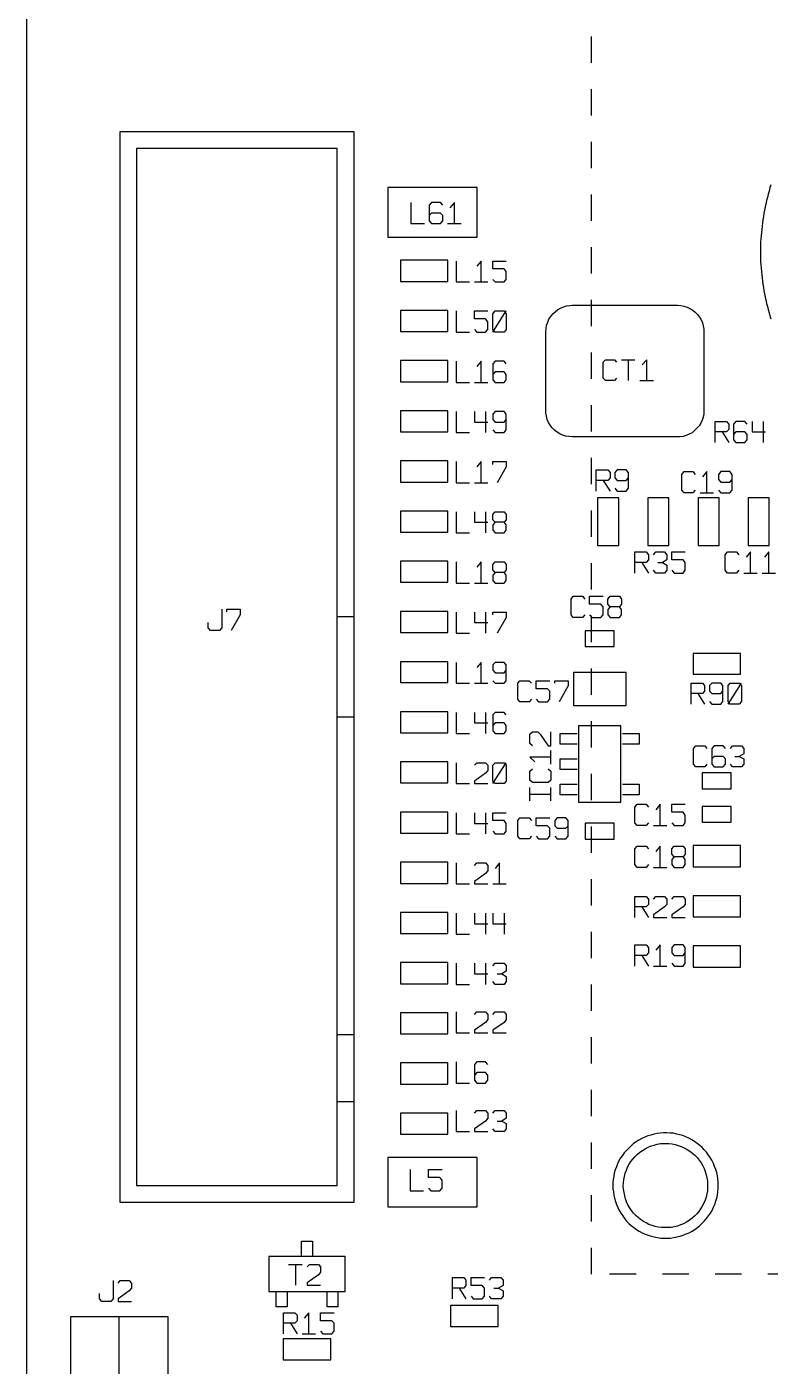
# Model space of a CAD drawing. Extents: x -228 to 961, y -124 to 716.
# Drawn here: x -5 to 74.9, y 225.5 to 369.4 of the extents above; entities that cross this region are included whole.
import ezdxf

# ---------------------------------------------------------------- set-up
doc = ezdxf.new("R2010")
doc.units = 0
doc.layers.add('1', color=1, linetype='CONTINUOUS')

msp = doc.modelspace()

# ---------------------------------------------------------------- linework, layer by layer
at = {"layer": '1'}
for p, q in [((-4.95, 124.47), (-4.95, 597.82)), ((55.7, 365.5), (55.7, 368.32)), ((55.7, 359.82), (55.7, 362.67)), ((5.05, 358.08), (5.05, 243.1)), ((30.2, 358.08), (5.05, 358.08)), ((30.2, 243.1), (30.2, 358.08)), ((55.7, 354.17), (55.7, 357)), ((28.4, 356.28), (6.85, 356.28)), ((6.85, 356.28), (6.85, 244.88)), ((28.4, 244.88), (28.4, 356.28)), ((43.42, 352.1), (33.82, 352.1)), ((33.82, 352.1), (33.82, 346.78)), ((43.42, 346.78), (43.42, 352.1)), ((55.7, 348.52), (55.7, 351.35)), ((74.67, 351.38), (74.6, 351.03)), ((74.77, 351.7), (74.67, 351.38)), ((74.87, 352.05), (74.77, 351.7)), ((74.97, 352.38), (74.87, 352.05)), ((36.3, 350.5), (36.3, 348.23)), ((38.52, 350.5), (38.27, 350.2)), ((38.27, 350.2), (38.27, 348.5)), ((39.47, 350.5), (38.52, 350.5)), ((39.72, 350.2), (39.47, 350.5)), ((40.97, 350.5), (40.5, 349.93)), ((40.97, 348.23), (40.97, 350.5)), ((74.35, 350.03), (74.3, 349.68)), ((74.42, 350.35), (74.35, 350.03)), ((74.5, 350.7), (74.42, 350.35)), ((74.6, 351.03), (74.5, 350.7)), ((38.52, 349.35), (38.27, 349.08)), ((38.27, 348.5), (38.52, 348.23)), ((39.47, 349.35), (38.52, 349.35)), ((39.72, 349.08), (39.47, 349.35)), ((39.47, 348.23), (39.72, 348.5)), ((39.72, 348.5), (39.72, 349.08)), ((74.07, 348.3), (74.02, 347.95)), ((74.12, 348.65), (74.07, 348.3)), ((74.17, 348.98), (74.12, 348.65)), ((74.22, 349.33), (74.17, 348.98)), ((74.3, 349.68), (74.22, 349.33)), ((36.3, 348.23), (37.75, 348.23)), ((38.52, 348.23), (39.47, 348.23)), ((40.25, 348.23), (41.7, 348.23)), ((73.92, 346.93), (73.9, 346.58)), ((73.95, 347.25), (73.92, 346.93)), ((74, 347.6), (73.95, 347.25)), ((74.02, 347.95), (74, 347.6)), ((33.82, 346.78), (43.42, 346.78)), ((55.7, 342.85), (55.7, 345.7)), ((73.9, 346.58), (73.87, 346.23)), ((73.87, 346.23), (73.87, 345.88)), ((73.87, 345.88), (73.87, 345.53)), ((73.87, 345.53), (73.87, 345.18)), ((40.27, 344.28), (35.17, 344.28)), ((35.17, 344.28), (35.17, 342)), ((40.27, 342), (40.27, 344.28)), ((41.15, 344.2), (41.15, 341.95)), ((43.85, 344.2), (43.37, 343.65)), ((43.85, 341.95), (43.85, 344.2)), ((45.1, 343.35), (45.1, 344.2)), ((45.1, 344.2), (46.55, 344.2)), ((73.87, 345.18), (73.87, 344.83)), ((73.87, 344.83), (73.87, 344.48)), ((73.87, 344.48), (73.87, 344.13)), ((73.87, 344.13), (73.9, 343.78)), ((46.32, 343.35), (45.1, 343.35)), ((46.55, 343.08), (46.32, 343.35)), ((46.55, 342.23), (46.55, 343.08)), ((73.9, 343.78), (73.92, 343.43)), ((73.92, 343.43), (73.95, 343.08)), ((73.95, 343.08), (74, 342.73)), ((74, 342.73), (74.02, 342.4)), ((35.17, 342), (40.27, 342)), ((41.15, 341.95), (42.6, 341.95)), ((43.12, 341.95), (44.57, 341.95)), ((45.1, 342.23), (45.35, 341.95)), ((45.35, 341.95), (46.32, 341.95)), ((46.32, 341.95), (46.55, 342.23)), ((74.02, 342.4), (74.07, 342.05)), ((74.07, 342.05), (74.12, 341.7)), ((74.12, 341.7), (74.17, 341.35)), ((74.17, 341.35), (74.22, 341)), ((55.7, 337.2), (55.7, 340.02)), ((74.22, 341), (74.3, 340.68)), ((74.3, 340.68), (74.35, 340.33)), ((74.35, 340.33), (74.42, 339.98)), ((74.42, 339.98), (74.5, 339.65)), ((74.5, 339.65), (74.6, 339.3)), ((40.27, 338.88), (35.17, 338.88)), ((35.17, 338.88), (35.17, 336.63)), ((40.27, 336.63), (40.27, 338.88)), ((41.15, 338.83), (41.15, 336.55)), ((43.12, 337.98), (43.12, 338.83)), ((43.12, 338.83), (44.57, 338.83)), ((45.1, 338.53), (45.35, 338.83)), ((45.1, 336.55), (46.55, 338.83)), ((45.1, 336.83), (45.1, 338.53)), ((45.35, 338.83), (46.32, 338.83)), ((46.32, 338.83), (46.55, 338.53)), ((46.55, 338.53), (46.55, 336.83)), ((51.12, 337.95), (51.32, 338.25)), ((51.32, 338.25), (51.55, 338.53)), ((51.55, 338.53), (51.8, 338.75)), ((51.8, 338.75), (52.07, 338.98)), ((52.07, 338.98), (52.37, 339.15)), ((52.37, 339.15), (52.7, 339.28)), ((52.7, 339.28), (53.02, 339.38)), ((53.02, 339.38), (53.37, 339.43)), ((53.37, 339.43), (53.62, 339.45)), ((53.62, 339.45), (64.95, 339.45)), ((64.95, 339.45), (65.3, 339.43)), ((65.3, 339.43), (65.62, 339.35)), ((65.62, 339.35), (65.97, 339.25)), ((65.97, 339.25), (66.27, 339.1)), ((66.27, 339.1), (66.57, 338.93)), ((66.57, 338.93), (66.85, 338.7)), ((66.85, 338.7), (67.1, 338.45)), ((67.1, 338.45), (67.3, 338.18)), ((67.3, 338.18), (67.47, 337.88)), ((74.6, 339.3), (74.67, 338.98)), ((74.67, 338.98), (74.77, 338.63)), ((74.77, 338.63), (74.87, 338.3)), ((74.87, 338.3), (74.97, 337.98)), ((44.32, 337.98), (43.12, 337.98)), ((43.12, 336.83), (43.37, 336.55)), ((44.57, 337.68), (44.32, 337.98)), ((44.32, 336.55), (44.57, 336.83)), ((44.57, 336.83), (44.57, 337.68)), ((45.35, 336.55), (45.1, 336.83)), ((46.55, 336.83), (46.32, 336.55)), ((50.8, 336.6), (50.82, 336.95)), ((50.82, 336.95), (50.87, 337.3)), ((50.87, 337.3), (51, 337.63)), ((51, 337.63), (51.12, 337.95)), ((67.47, 337.88), (67.62, 337.55)), ((67.62, 337.55), (67.7, 337.23)), ((67.7, 337.23), (67.75, 336.88)), ((67.75, 336.88), (67.77, 336.6)), ((35.17, 336.63), (40.27, 336.63)), ((41.15, 336.55), (42.6, 336.55)), ((43.37, 336.55), (44.32, 336.55)), ((46.32, 336.55), (45.35, 336.55)), ((50.8, 328.13), (50.8, 336.6)), ((67.77, 336.6), (67.77, 328.13)), ((55.7, 331.55), (55.7, 334.37)), ((40.27, 333.5), (35.17, 333.5)), ((35.17, 333.5), (35.17, 331.23)), ((40.27, 331.23), (40.27, 333.5)), ((41.15, 333.43), (41.15, 331.15)), ((43.85, 333.43), (43.37, 332.85)), ((43.85, 331.15), (43.85, 333.43)), ((45.35, 333.43), (45.1, 333.15)), ((45.1, 333.15), (45.1, 331.45)), ((46.32, 333.43), (45.35, 333.43)), ((46.55, 333.15), (46.32, 333.43)), ((56.95, 333.33), (57.2, 333.6)), ((56.95, 331.63), (56.95, 333.33)), ((57.2, 333.6), (58.17, 333.6)), ((58.17, 333.6), (58.4, 333.33)), ((58.92, 333.6), (60.37, 333.6)), ((59.65, 333.6), (59.65, 331.35)), ((61.65, 333.6), (61.15, 333.05)), ((61.65, 331.35), (61.65, 333.6)), ((35.17, 331.23), (40.27, 331.23)), ((41.15, 331.15), (42.6, 331.15)), ((43.12, 331.15), (44.57, 331.15)), ((45.35, 332.3), (45.1, 332)), ((45.1, 331.45), (45.35, 331.15)), ((46.32, 332.3), (45.35, 332.3)), ((45.35, 331.15), (46.32, 331.15)), ((46.55, 332), (46.32, 332.3)), ((46.32, 331.15), (46.55, 331.45)), ((46.55, 331.45), (46.55, 332)), ((57.2, 331.35), (56.95, 331.63)), ((58.17, 331.35), (57.2, 331.35)), ((58.4, 331.63), (58.17, 331.35)), ((60.9, 331.35), (62.37, 331.35)), ((50.8, 327.85), (50.8, 328.13)), ((55.7, 325.87), (55.7, 328.72)), ((67.77, 328.13), (67.75, 327.78)), ((40.27, 328.1), (35.17, 328.1)), ((35.17, 328.1), (35.17, 325.85)), ((40.27, 325.85), (40.27, 328.1)), ((41.15, 328.03), (41.15, 325.78)), ((43.12, 328.03), (43.12, 326.9)), ((43.12, 326.9), (44.57, 326.9)), ((44.32, 328.03), (44.32, 325.78)), ((45.35, 328.03), (45.1, 327.75)), ((45.1, 327.75), (45.1, 327.18)), ((45.1, 327.18), (45.35, 326.9)), ((46.32, 328.03), (45.35, 328.03)), ((45.35, 326.9), (46.32, 326.9)), ((46.55, 327.75), (46.32, 328.03)), ((46.32, 326.9), (46.55, 327.18)), ((46.55, 326.05), (46.55, 327.75)), ((50.87, 327.53), (50.8, 327.85)), ((50.95, 327.18), (50.87, 327.53)), ((51.1, 326.85), (50.95, 327.18)), ((51.27, 326.55), (51.1, 326.85)), ((67.45, 326.78), (67.25, 326.48)), ((67.57, 327.1), (67.45, 326.78)), ((67.7, 327.43), (67.57, 327.1)), ((67.75, 327.78), (67.7, 327.43)), ((69, 324.7), (69, 326.95)), ((69, 326.95), (70.2, 326.95)), ((70.2, 326.95), (70.45, 326.68)), ((70.45, 326.68), (70.45, 326.1)), ((71.2, 326.95), (70.97, 326.68)), ((70.97, 326.68), (70.97, 324.98)), ((72.17, 326.95), (71.2, 326.95)), ((72.42, 326.68), (72.17, 326.95)), ((72.95, 326.95), (72.95, 325.83)), ((74.15, 326.95), (74.15, 324.7)), ((35.17, 325.85), (40.27, 325.85)), ((41.15, 325.78), (42.6, 325.78)), ((45.1, 326.05), (45.35, 325.78)), ((45.35, 325.78), (46.32, 325.78)), ((46.32, 325.78), (46.55, 326.05)), ((51.47, 326.28), (51.27, 326.55)), ((51.72, 326.03), (51.47, 326.28)), ((52, 325.8), (51.72, 326.03)), ((52.3, 325.63), (52, 325.8)), ((52.6, 325.48), (52.3, 325.63)), ((52.95, 325.38), (52.6, 325.48)), ((53.27, 325.33), (52.95, 325.38)), ((53.62, 325.3), (53.27, 325.33)), ((64.95, 325.3), (53.62, 325.3)), ((65.2, 325.3), (64.95, 325.3)), ((65.55, 325.35), (65.2, 325.3)), ((65.87, 325.45), (65.55, 325.35)), ((66.2, 325.6), (65.87, 325.45)), ((66.5, 325.75), (66.2, 325.6)), ((66.77, 325.98), (66.5, 325.75)), ((67.02, 326.23), (66.77, 325.98)), ((67.25, 326.48), (67.02, 326.23)), ((70.2, 325.83), (69, 325.83)), ((69.72, 325.83), (70.45, 324.7)), ((70.45, 326.1), (70.2, 325.83)), ((71.2, 325.83), (70.97, 325.55)), ((72.17, 325.83), (71.2, 325.83)), ((72.42, 325.55), (72.17, 325.83)), ((72.42, 324.98), (72.42, 325.55)), ((72.95, 325.83), (74.4, 325.83)), ((70.97, 324.98), (71.2, 324.7)), ((71.2, 324.7), (72.17, 324.7)), ((72.17, 324.7), (72.42, 324.98)), ((40.27, 322.73), (35.17, 322.73)), ((35.17, 322.73), (35.17, 320.45)), ((40.27, 320.45), (40.27, 322.73)), ((41.15, 322.65), (41.15, 320.38)), ((43.85, 322.65), (43.37, 322.08)), ((43.85, 320.38), (43.85, 322.65)), ((45.1, 322.35), (45.1, 322.65)), ((45.1, 322.65), (46.55, 322.65)), ((46.55, 322.65), (46.55, 322.08)), ((55.7, 320.22), (55.7, 323.05)), ((46.55, 322.08), (45.57, 320.38)), ((56.22, 319.48), (56.22, 321.75)), ((56.22, 321.75), (57.45, 321.75)), ((57.45, 321.75), (57.7, 321.48)), ((57.7, 321.48), (57.7, 320.9)), ((58.45, 321.75), (58.22, 321.48)), ((58.22, 321.48), (58.22, 320.9)), ((59.42, 321.75), (58.45, 321.75)), ((59.67, 321.48), (59.42, 321.75)), ((59.67, 319.78), (59.67, 321.48)), ((65.4, 321.28), (65.65, 321.58)), ((65.4, 319.58), (65.4, 321.28)), ((65.65, 321.58), (66.6, 321.58)), ((66.6, 321.58), (66.85, 321.28)), ((68.1, 321.58), (67.62, 321)), ((68.1, 319.3), (68.1, 321.58)), ((69.6, 321.58), (69.35, 321.28)), ((69.35, 321.28), (69.35, 320.73)), ((70.57, 321.58), (69.6, 321.58)), ((70.8, 321.28), (70.57, 321.58)), ((70.8, 319.58), (70.8, 321.28)), ((35.17, 320.45), (40.27, 320.45)), ((41.15, 320.38), (42.6, 320.38)), ((43.12, 320.38), (44.57, 320.38)), ((57.45, 320.63), (56.22, 320.63)), ((56.95, 320.63), (57.7, 319.48)), ((57.7, 320.9), (57.45, 320.63)), ((58.22, 320.9), (58.45, 320.63)), ((58.22, 319.78), (58.45, 319.48)), ((58.45, 320.63), (59.42, 320.63)), ((58.45, 319.48), (59.42, 319.48)), ((59.42, 320.63), (59.67, 320.9)), ((59.42, 319.48), (59.67, 319.78)), ((65.65, 319.3), (65.4, 319.58)), ((66.85, 319.58), (66.6, 319.3)), ((69.35, 320.73), (69.6, 320.43)), ((69.35, 319.58), (69.6, 319.3)), ((69.6, 320.43), (70.57, 320.43)), ((70.57, 320.43), (70.8, 320.73)), ((70.57, 319.3), (70.8, 319.58)), ((58.62, 318.75), (56.35, 318.75)), ((56.35, 318.75), (56.35, 313.65)), ((58.62, 313.65), (58.62, 318.75)), ((64, 318.75), (61.75, 318.75)), ((61.75, 318.75), (61.75, 313.65)), ((64, 313.65), (64, 318.75)), ((66.6, 319.3), (65.65, 319.3)), ((69.4, 318.75), (67.15, 318.75)), ((67.15, 318.75), (67.15, 313.65)), ((67.37, 319.3), (68.82, 319.3)), ((69.4, 313.65), (69.4, 318.75)), ((69.6, 319.3), (70.57, 319.3)), ((74.8, 318.75), (72.52, 318.75)), ((72.52, 318.75), (72.52, 313.65)), ((74.8, 313.65), (74.8, 318.75)), ((40.27, 317.33), (35.17, 317.33)), ((35.17, 317.33), (35.17, 315.08)), ((40.27, 315.08), (40.27, 317.33)), ((41.15, 317.25), (41.15, 315)), ((43.12, 317.25), (43.12, 316.13)), ((44.32, 317.25), (44.32, 315)), ((45.1, 316.98), (45.35, 317.25)), ((45.1, 316.4), (45.1, 316.98)), ((45.35, 317.25), (46.32, 317.25)), ((46.32, 317.25), (46.55, 316.98)), ((46.55, 316.98), (46.55, 316.4)), ((55.7, 314.57), (55.7, 317.4)), ((43.12, 316.13), (44.57, 316.13)), ((45.35, 316.13), (45.1, 316.4)), ((45.35, 316.13), (45.1, 315.85)), ((45.1, 315.85), (45.1, 315.28)), ((45.1, 315.28), (45.35, 315)), ((46.32, 316.13), (45.35, 316.13)), ((46.55, 316.4), (46.32, 316.13)), ((46.55, 315.85), (46.32, 316.13)), ((46.32, 315), (46.55, 315.28)), ((46.55, 315.28), (46.55, 315.85)), ((35.17, 315.08), (40.27, 315.08)), ((41.15, 315), (42.6, 315)), ((45.35, 315), (46.32, 315)), ((56.35, 313.65), (58.62, 313.65)), ((60.37, 310.68), (60.37, 312.95)), ((60.37, 312.95), (61.57, 312.95)), ((61.57, 312.95), (61.82, 312.65)), ((61.75, 313.65), (64, 313.65)), ((61.82, 312.65), (61.82, 312.1)), ((62.35, 312.65), (62.6, 312.95)), ((62.6, 312.95), (63.55, 312.95)), ((63.55, 312.95), (63.8, 312.65)), ((63.8, 312.65), (63.8, 312.1)), ((64.32, 312.1), (64.32, 312.95)), ((64.32, 312.95), (65.77, 312.95)), ((67.15, 313.65), (69.4, 313.65)), ((70.07, 312.65), (70.3, 312.95)), ((70.07, 310.98), (70.07, 312.65)), ((70.3, 312.95), (71.27, 312.95)), ((71.27, 312.95), (71.52, 312.65)), ((72.77, 312.95), (72.3, 312.38)), ((72.52, 313.65), (74.8, 313.65)), ((72.77, 310.68), (72.77, 312.95)), ((74.75, 312.95), (74.27, 312.38)), ((74.75, 310.68), (74.75, 312.95)), ((40.27, 311.95), (35.17, 311.95)), ((35.17, 311.95), (35.17, 309.68)), ((40.27, 309.68), (40.27, 311.95)), ((41.15, 311.88), (41.15, 309.6)), ((43.85, 311.88), (43.37, 311.3)), ((43.85, 309.6), (43.85, 311.88)), ((45.1, 311.58), (45.35, 311.88)), ((45.1, 311.03), (45.1, 311.58)), ((45.35, 310.73), (45.1, 311.03)), ((45.35, 311.88), (46.32, 311.88)), ((46.32, 311.88), (46.55, 311.58)), ((46.55, 311.03), (46.32, 310.73)), ((46.55, 311.58), (46.55, 311.03)), ((55.7, 308.9), (55.7, 311.75)), ((61.57, 311.8), (60.37, 311.8)), ((61.1, 311.8), (61.82, 310.68)), ((61.82, 312.1), (61.57, 311.8)), ((62.6, 310.68), (62.35, 310.98)), ((62.82, 311.8), (63.32, 311.8)), ((63.8, 312.1), (63.32, 311.8)), ((63.32, 311.8), (63.8, 311.53)), ((63.8, 310.98), (63.55, 310.68)), ((63.8, 311.53), (63.8, 310.98)), ((65.55, 312.1), (64.32, 312.1)), ((64.32, 310.98), (64.57, 310.68)), ((65.77, 311.8), (65.55, 312.1)), ((65.55, 310.68), (65.77, 310.98)), ((65.77, 310.98), (65.77, 311.8)), ((70.3, 310.68), (70.07, 310.98)), ((71.52, 310.98), (71.27, 310.68)), ((35.17, 309.68), (40.27, 309.68)), ((41.15, 309.6), (42.6, 309.6)), ((43.12, 309.6), (44.57, 309.6)), ((45.35, 310.73), (45.1, 310.45)), ((45.1, 310.45), (45.1, 309.88)), ((45.1, 309.88), (45.35, 309.6)), ((46.32, 310.73), (45.35, 310.73)), ((45.35, 309.6), (46.32, 309.6)), ((46.55, 310.45), (46.32, 310.73)), ((46.32, 309.6), (46.55, 309.88)), ((46.55, 309.88), (46.55, 310.45)), ((63.55, 310.68), (62.6, 310.68)), ((64.57, 310.68), (65.55, 310.68)), ((71.27, 310.68), (70.3, 310.68)), ((72.05, 310.68), (73.5, 310.68)), ((74.02, 310.68), (75.47, 310.68)), ((53.52, 307.88), (53.75, 308.18)), ((53.75, 308.18), (54.72, 308.18)), ((54.72, 308.18), (54.97, 307.88)), ((55.5, 307.33), (55.5, 308.18)), ((55.5, 308.18), (56.95, 308.18)), ((57.47, 307.88), (57.72, 308.18)), ((57.72, 308.18), (58.7, 308.18)), ((58.7, 308.18), (58.92, 307.88)), ((16, 306.78), (16, 304.8)), ((16.52, 306.5), (16.52, 306.78)), ((16.52, 306.78), (17.97, 306.78)), ((17.97, 306.78), (17.97, 306.2)), ((40.27, 306.55), (35.17, 306.55)), ((35.17, 306.55), (35.17, 304.28)), ((40.27, 304.28), (40.27, 306.55)), ((53.52, 306.18), (53.52, 307.88)), ((56.7, 307.33), (55.5, 307.33)), ((56.95, 307.03), (56.7, 307.33)), ((56.95, 306.18), (56.95, 307.03)), ((57.47, 307.33), (57.47, 307.88)), ((57.72, 307.03), (57.47, 307.33)), ((57.72, 307.03), (57.47, 306.75)), ((57.47, 306.75), (57.47, 306.18)), ((58.7, 307.03), (57.72, 307.03)), ((58.92, 307.33), (58.7, 307.03)), ((58.92, 306.75), (58.7, 307.03)), ((58.92, 307.88), (58.92, 307.33)), ((58.92, 306.18), (58.92, 306.75)), ((14.52, 304.8), (14.52, 305.35)), ((17.97, 306.2), (17, 304.5)), ((30.2, 305.98), (28.4, 305.98)), ((41.15, 306.48), (41.15, 304.2)), ((43.12, 306.48), (43.12, 305.35)), ((43.12, 305.35), (44.57, 305.35)), ((44.32, 306.48), (44.32, 304.2)), ((45.1, 306.2), (45.1, 306.48)), ((45.1, 306.48), (46.55, 306.48)), ((46.55, 305.9), (45.57, 304.2)), ((46.55, 306.48), (46.55, 305.9)), ((53.75, 305.9), (53.52, 306.18)), ((54.72, 305.9), (53.75, 305.9)), ((54.97, 306.18), (54.72, 305.9)), ((55.5, 306.18), (55.75, 305.9)), ((55.7, 303.25), (55.7, 306.07)), ((55.75, 305.9), (56.7, 305.9)), ((56.7, 305.9), (56.95, 306.18)), ((57.47, 306.18), (57.72, 305.9)), ((57.72, 305.9), (58.7, 305.9)), ((58.7, 305.9), (58.92, 306.18)), ((14.77, 304.5), (14.52, 304.8)), ((15.75, 304.5), (14.77, 304.5)), ((16, 304.8), (15.75, 304.5)), ((35.17, 304.28), (40.27, 304.28)), ((41.15, 304.2), (42.6, 304.2)), ((55.02, 304.48), (55.02, 302.78)), ((58.15, 304.48), (55.02, 304.48)), ((58.15, 302.78), (58.15, 304.48)), ((55.02, 302.78), (58.15, 302.78)), ((40.27, 301.15), (35.17, 301.15)), ((35.17, 301.15), (35.17, 298.9)), ((40.27, 298.9), (40.27, 301.15)), ((41.15, 301.08), (41.15, 298.83)), ((43.85, 301.08), (43.37, 300.53)), ((43.85, 298.83), (43.85, 301.08)), ((45.35, 301.08), (45.1, 300.8)), ((45.1, 300.8), (45.1, 300.23)), ((46.32, 301.08), (45.35, 301.08)), ((46.55, 300.8), (46.32, 301.08)), ((46.55, 299.1), (46.55, 300.8)), ((71.72, 302.05), (66.62, 302.05)), ((66.62, 302.05), (66.62, 299.8)), ((71.72, 299.8), (71.72, 302.05)), ((45.1, 300.23), (45.35, 299.95)), ((45.35, 299.95), (46.32, 299.95)), ((46.32, 299.95), (46.55, 300.23)), ((59.42, 300), (53.77, 300)), ((53.77, 300), (53.77, 296.45)), ((55.7, 297.6), (55.7, 300.42)), ((59.42, 296.45), (59.42, 300)), ((66.62, 299.8), (71.72, 299.8)), ((35.17, 298.9), (40.27, 298.9)), ((41.15, 298.83), (42.6, 298.83)), ((43.12, 298.83), (44.57, 298.83)), ((45.1, 299.1), (45.35, 298.83)), ((45.35, 298.83), (46.32, 298.83)), ((46.32, 298.83), (46.55, 299.1)), ((47.8, 298.83), (48.02, 299.1)), ((47.8, 297.13), (47.8, 298.83)), ((48.02, 299.1), (49, 299.1)), ((49, 299.1), (49.25, 298.83)), ((49.77, 298.25), (49.77, 299.1)), ((49.77, 299.1), (51.22, 299.1)), ((50.97, 298.25), (49.77, 298.25)), ((51.22, 297.98), (50.97, 298.25)), ((51.22, 297.13), (51.22, 297.98)), ((51.75, 298.83), (51.75, 299.1)), ((51.75, 299.1), (53.2, 299.1)), ((53.2, 298.55), (52.22, 296.85)), ((53.2, 299.1), (53.2, 298.55)), ((66.4, 296.6), (66.4, 298.85)), ((66.4, 298.85), (67.62, 298.85)), ((67.62, 298.85), (67.85, 298.58)), ((67.85, 298), (67.62, 297.73)), ((67.85, 298.58), (67.85, 298)), ((68.62, 298.85), (68.37, 298.58)), ((68.37, 298.58), (68.37, 298)), ((68.37, 298), (68.62, 297.73)), ((69.6, 298.85), (68.62, 298.85)), ((69.82, 298.58), (69.6, 298.85)), ((69.6, 297.73), (69.82, 298)), ((69.82, 296.88), (69.82, 298.58)), ((70.37, 298.58), (70.6, 298.85)), ((70.37, 296.6), (71.82, 298.85)), ((70.37, 296.88), (70.37, 298.58)), ((70.6, 298.85), (71.57, 298.85)), ((71.57, 298.85), (71.82, 298.58)), ((71.82, 298.58), (71.82, 296.88)), ((48.02, 296.85), (47.8, 297.13)), ((49, 296.85), (48.02, 296.85)), ((49.25, 297.13), (49, 296.85)), ((49.77, 297.13), (50, 296.85)), ((50, 296.85), (50.97, 296.85)), ((50.97, 296.85), (51.22, 297.13)), ((53.77, 296.45), (59.42, 296.45)), ((67.62, 297.73), (66.4, 297.73)), ((67.12, 297.73), (67.85, 296.6)), ((68.37, 296.88), (68.62, 296.6)), ((68.62, 297.73), (69.6, 297.73)), ((68.62, 296.6), (69.6, 296.6)), ((69.6, 296.6), (69.82, 296.88)), ((70.6, 296.6), (70.37, 296.88)), ((71.57, 296.6), (70.6, 296.6)), ((71.82, 296.88), (71.57, 296.6)), ((30.2, 295.2), (28.4, 295.2)), ((40.27, 295.78), (35.17, 295.78)), ((35.17, 295.78), (35.17, 293.5)), ((40.27, 293.5), (40.27, 295.78)), ((41.15, 295.7), (41.15, 293.43)), ((43.12, 295.7), (43.12, 294.58)), ((44.32, 295.7), (44.32, 293.43)), ((45.35, 295.7), (45.1, 295.43)), ((45.1, 295.43), (45.1, 293.73)), ((46.32, 295.7), (45.35, 295.7)), ((46.55, 295.43), (46.32, 295.7)), ((43.12, 294.58), (44.57, 294.58)), ((45.35, 294.58), (45.1, 294.28)), ((45.1, 293.73), (45.35, 293.43)), ((46.32, 294.58), (45.35, 294.58)), ((46.55, 294.28), (46.32, 294.58)), ((46.32, 293.43), (46.55, 293.73)), ((46.55, 293.73), (46.55, 294.28)), ((49.07, 293.35), (49.35, 293.6)), ((49.35, 293.6), (49.92, 293.6)), ((49.92, 293.6), (50.2, 293.35)), ((51.32, 292.13), (51.32, 293.6)), ((58.85, 294.25), (54.32, 294.25)), ((54.32, 294.25), (54.32, 286.05)), ((55.7, 291.92), (55.7, 294.77)), ((58.85, 286.05), (58.85, 294.25)), ((35.17, 293.5), (40.27, 293.5)), ((41.15, 293.43), (42.6, 293.43)), ((45.35, 293.43), (46.32, 293.43)), ((49.07, 292.38), (49.07, 293.35)), ((49.35, 292.13), (49.07, 292.38)), ((50.2, 293.35), (51.05, 292.13)), ((51.05, 292.13), (51.32, 292.13)), ((52.35, 292.3), (52.35, 293.45)), ((52.35, 293.45), (54.15, 293.45)), ((54.15, 292.3), (52.35, 292.3)), ((59.02, 293.45), (60.82, 293.45)), ((60.82, 292.3), (59.02, 292.3)), ((60.82, 293.45), (60.82, 292.3)), ((51.32, 290.88), (49.07, 290.88)), ((49.07, 290.88), (49.62, 290.4)), ((51.32, 290.15), (51.32, 291.6)), ((52.35, 289.58), (52.35, 290.73)), ((52.35, 290.73), (54.15, 290.73)), ((66.65, 291.83), (66.9, 292.1)), ((66.65, 290.13), (66.65, 291.83)), ((66.9, 292.1), (67.87, 292.1)), ((67.87, 292.1), (68.1, 291.83)), ((68.87, 292.1), (68.62, 291.83)), ((68.62, 291.83), (68.62, 290.13)), ((68.87, 290.98), (68.62, 290.7)), ((69.85, 292.1), (68.87, 292.1)), ((69.85, 290.98), (68.87, 290.98)), ((70.1, 291.83), (69.85, 292.1)), ((70.1, 290.7), (69.85, 290.98)), ((70.1, 290.13), (70.1, 290.7)), ((70.62, 291.83), (70.85, 292.1)), ((70.85, 292.1), (71.82, 292.1)), ((71.1, 290.98), (71.57, 290.98)), ((72.07, 291.25), (71.57, 290.98)), ((71.57, 290.98), (72.07, 290.7)), ((71.82, 292.1), (72.07, 291.83)), ((72.07, 291.83), (72.07, 291.25)), ((72.07, 290.7), (72.07, 290.13)), ((40.27, 290.38), (35.17, 290.38)), ((35.17, 290.38), (35.17, 288.13)), ((40.27, 288.13), (40.27, 290.38)), ((41.15, 290.3), (41.15, 288.05)), ((43.12, 290.03), (43.37, 290.3)), ((43.37, 290.3), (44.32, 290.3)), ((44.32, 290.3), (44.57, 290.03)), ((44.57, 289.45), (44.32, 289.18)), ((44.57, 290.03), (44.57, 289.45)), ((45.1, 290.03), (45.35, 290.3)), ((45.1, 288.05), (46.55, 290.3)), ((45.1, 288.33), (45.1, 290.03)), ((45.35, 290.3), (46.32, 290.3)), ((46.32, 290.3), (46.55, 290.03)), ((46.55, 290.03), (46.55, 288.33)), ((49.07, 289.38), (49.35, 289.63)), ((49.07, 288.43), (49.07, 289.38)), ((51.05, 289.63), (51.32, 289.38)), ((51.32, 289.38), (51.32, 288.43)), ((54.15, 289.58), (52.35, 289.58)), ((66.9, 289.85), (66.65, 290.13)), ((67.87, 289.85), (66.9, 289.85)), ((68.1, 290.13), (67.87, 289.85)), ((68.62, 290.13), (68.87, 289.85)), ((68.87, 289.85), (69.85, 289.85)), ((69.85, 289.85), (70.1, 290.13)), ((70.85, 289.85), (70.62, 290.13)), ((71.82, 289.85), (70.85, 289.85)), ((72.07, 290.13), (71.82, 289.85)), ((35.17, 288.13), (40.27, 288.13)), ((41.15, 288.05), (42.6, 288.05)), ((44.32, 289.18), (43.12, 288.33)), ((43.12, 288.33), (43.12, 288.05)), ((43.12, 288.05), (44.57, 288.05)), ((45.35, 288.05), (45.1, 288.33)), ((46.32, 288.05), (45.35, 288.05)), ((46.55, 288.33), (46.32, 288.05)), ((49.35, 288.18), (49.07, 288.43)), ((51.05, 288.18), (49.35, 288.18)), ((51.32, 288.43), (51.05, 288.18)), ((52.35, 286.85), (52.35, 288)), ((52.35, 288), (54.15, 288)), ((55.7, 286.27), (55.7, 289.1)), ((59.02, 288), (60.82, 288)), ((60.82, 288), (60.82, 286.85)), ((67.6, 289.2), (67.6, 287.5)), ((70.72, 289.2), (67.6, 289.2)), ((70.72, 287.5), (70.72, 289.2)), ((49.07, 286.2), (49.07, 287.65)), ((49.07, 286.93), (51.32, 286.93)), ((51.32, 286.2), (51.32, 287.65)), ((54.15, 286.85), (52.35, 286.85)), ((60.82, 286.85), (59.02, 286.85)), ((67.6, 287.5), (70.72, 287.5)), ((40.27, 285), (35.17, 285)), ((35.17, 285), (35.17, 282.73)), ((40.27, 282.73), (40.27, 285)), ((54.32, 286.05), (58.85, 286.05)), ((60.37, 285.53), (60.6, 285.83)), ((60.37, 283.83), (60.37, 285.53)), ((60.6, 285.83), (61.57, 285.83)), ((61.57, 285.83), (61.82, 285.53)), ((63.07, 285.83), (62.6, 285.25)), ((63.07, 283.55), (63.07, 285.83)), ((64.32, 284.98), (64.32, 285.83)), ((64.32, 285.83), (65.77, 285.83)), ((65.55, 284.98), (64.32, 284.98)), ((65.77, 284.68), (65.55, 284.98)), ((67.6, 285.6), (67.6, 283.9)), ((70.72, 285.6), (67.6, 285.6)), ((70.72, 283.9), (70.72, 285.6)), ((41.15, 284.93), (41.15, 282.65)), ((43.12, 284.93), (43.12, 283.78)), ((43.12, 283.78), (44.57, 283.78)), ((44.32, 284.93), (44.32, 282.65)), ((45.1, 284.08), (45.1, 284.93)), ((45.1, 284.93), (46.55, 284.93)), ((46.32, 284.08), (45.1, 284.08)), ((46.55, 283.78), (46.32, 284.08)), ((46.55, 282.93), (46.55, 283.78)), ((47.8, 284.1), (48.02, 284.38)), ((47.8, 282.4), (47.8, 284.1)), ((48.02, 284.38), (49, 284.38)), ((49, 284.38), (49.25, 284.1)), ((49.77, 283.53), (49.77, 284.38)), ((49.77, 284.38), (51.22, 284.38)), ((50.97, 283.53), (49.77, 283.53)), ((51.22, 283.25), (50.97, 283.53)), ((52, 284.38), (51.75, 284.1)), ((51.75, 284.1), (51.75, 283.53)), ((51.75, 283.53), (52, 283.25)), ((52.95, 284.38), (52, 284.38)), ((53.2, 284.1), (52.95, 284.38)), ((52.95, 283.25), (53.2, 283.53)), ((53.2, 282.4), (53.2, 284.1)), ((55.02, 283.8), (55.02, 282.1)), ((58.15, 283.8), (55.02, 283.8)), ((58.15, 282.1), (58.15, 283.8)), ((60.6, 283.55), (60.37, 283.83)), ((61.57, 283.55), (60.6, 283.55)), ((61.82, 283.83), (61.57, 283.55)), ((62.35, 283.55), (63.8, 283.55)), ((64.32, 283.83), (64.57, 283.55)), ((64.57, 283.55), (65.55, 283.55)), ((65.55, 283.55), (65.77, 283.83)), ((65.77, 283.83), (65.77, 284.68)), ((67.6, 283.9), (70.72, 283.9)), ((35.17, 282.73), (40.27, 282.73)), ((41.15, 282.65), (42.6, 282.65)), ((45.1, 282.93), (45.35, 282.65)), ((45.35, 282.65), (46.32, 282.65)), ((46.32, 282.65), (46.55, 282.93)), ((48.02, 282.13), (47.8, 282.4)), ((49, 282.13), (48.02, 282.13)), ((49.25, 282.4), (49, 282.13)), ((49.77, 282.4), (50, 282.13)), ((50, 282.13), (50.97, 282.13)), ((50.97, 282.13), (51.22, 282.4)), ((51.22, 282.4), (51.22, 283.25)), ((51.75, 282.4), (52, 282.13)), ((52, 283.25), (52.95, 283.25)), ((52, 282.13), (52.95, 282.13)), ((52.95, 282.13), (53.2, 282.4)), ((55.02, 282.1), (58.15, 282.1)), ((55.7, 280.62), (55.7, 283.45)), ((60.37, 281.05), (60.6, 281.33)), ((60.37, 279.35), (60.37, 281.05)), ((60.6, 281.33), (61.57, 281.33)), ((61.57, 281.33), (61.82, 281.05)), ((63.07, 281.33), (62.6, 280.75)), ((63.07, 279.05), (63.07, 281.33)), ((64.32, 281.05), (64.57, 281.33)), ((64.32, 280.48), (64.32, 281.05)), ((64.57, 281.33), (65.55, 281.33)), ((65.55, 281.33), (65.77, 281.05)), ((65.77, 281.05), (65.77, 280.48)), ((71.72, 281.4), (66.62, 281.4)), ((66.62, 281.4), (66.62, 279.13)), ((71.72, 279.13), (71.72, 281.4)), ((40.27, 279.6), (35.17, 279.6)), ((35.17, 279.6), (35.17, 277.33)), ((40.27, 277.33), (40.27, 279.6)), ((41.15, 279.53), (41.15, 277.28)), ((43.12, 279.25), (43.37, 279.53)), ((43.37, 279.53), (44.32, 279.53)), ((44.32, 279.53), (44.57, 279.25)), ((44.57, 279.25), (44.57, 278.68)), ((45.82, 279.53), (45.35, 278.95)), ((45.82, 277.28), (45.82, 279.53)), ((60.6, 279.05), (60.37, 279.35)), ((61.82, 279.35), (61.57, 279.05)), ((64.57, 280.2), (64.32, 280.48)), ((64.57, 280.2), (64.32, 279.9)), ((64.32, 279.9), (64.32, 279.35)), ((64.32, 279.35), (64.57, 279.05)), ((65.55, 280.2), (64.57, 280.2)), ((65.77, 280.48), (65.55, 280.2)), ((65.77, 279.9), (65.55, 280.2)), ((65.55, 279.05), (65.77, 279.35)), ((65.77, 279.35), (65.77, 279.9)), ((44.32, 278.4), (43.12, 277.55)), ((44.57, 278.68), (44.32, 278.4)), ((55.7, 274.95), (55.7, 277.8)), ((61.57, 279.05), (60.6, 279.05)), ((62.35, 279.05), (63.8, 279.05)), ((64.57, 279.05), (65.55, 279.05)), ((66.62, 279.13), (71.72, 279.13)), ((35.17, 277.33), (40.27, 277.33)), ((41.15, 277.28), (42.6, 277.28)), ((43.12, 277.55), (43.12, 277.28)), ((43.12, 277.28), (44.57, 277.28)), ((45.1, 277.28), (46.55, 277.28)), ((60.37, 273.68), (60.37, 275.93)), ((60.37, 275.93), (61.57, 275.93)), ((61.57, 275.93), (61.82, 275.65)), ((61.82, 275.08), (61.57, 274.8)), ((61.82, 275.65), (61.82, 275.08)), ((62.35, 275.65), (62.6, 275.93)), ((62.6, 275.93), (63.55, 275.93)), ((63.55, 275.93), (63.8, 275.65)), ((63.8, 275.08), (63.55, 274.8)), ((63.8, 275.65), (63.8, 275.08)), ((64.32, 275.65), (64.57, 275.93)), ((64.57, 275.93), (65.55, 275.93)), ((65.55, 275.93), (65.77, 275.65)), ((65.77, 275.08), (65.55, 274.8)), ((65.77, 275.65), (65.77, 275.08)), ((71.72, 276), (66.62, 276)), ((66.62, 276), (66.62, 273.75)), ((71.72, 273.75), (71.72, 276)), ((40.27, 274.2), (35.17, 274.2)), ((35.17, 274.2), (35.17, 271.95)), ((40.27, 271.95), (40.27, 274.2)), ((41.15, 274.15), (41.15, 271.88)), ((43.12, 274.15), (43.12, 273)), ((44.32, 274.15), (44.32, 271.88)), ((45.1, 274.15), (45.1, 273)), ((46.32, 274.15), (46.32, 271.88)), ((61.57, 274.8), (60.37, 274.8)), ((61.1, 274.8), (61.82, 273.68)), ((63.55, 274.8), (62.35, 273.95)), ((62.35, 273.95), (62.35, 273.68)), ((62.35, 273.68), (63.8, 273.68)), ((65.55, 274.8), (64.32, 273.95)), ((64.32, 273.95), (64.32, 273.68)), ((64.32, 273.68), (65.77, 273.68)), ((66.62, 273.75), (71.72, 273.75)), ((43.12, 273), (44.57, 273)), ((45.1, 273), (46.55, 273)), ((55.7, 269.3), (55.7, 272.12)), ((35.17, 271.95), (40.27, 271.95)), ((41.15, 271.88), (42.6, 271.88)), ((60.37, 268.45), (60.37, 270.73)), ((60.37, 270.73), (61.57, 270.73)), ((61.57, 270.73), (61.82, 270.45)), ((63.07, 270.73), (62.6, 270.15)), ((63.07, 268.45), (63.07, 270.73)), ((64.57, 270.73), (64.32, 270.45)), ((65.55, 270.73), (64.57, 270.73)), ((65.77, 270.45), (65.55, 270.73)), ((71.72, 270.63), (66.62, 270.63)), ((66.62, 270.63), (66.62, 268.35)), ((71.72, 268.35), (71.72, 270.63)), ((61.57, 269.6), (60.37, 269.6)), ((61.1, 269.6), (61.82, 268.45)), ((61.82, 269.88), (61.57, 269.6)), ((61.82, 270.45), (61.82, 269.88)), ((64.32, 270.45), (64.32, 269.88)), ((64.32, 269.88), (64.57, 269.6)), ((64.57, 269.6), (65.55, 269.6)), ((65.55, 269.6), (65.77, 269.88)), ((65.77, 268.75), (65.77, 270.45)), ((40.27, 268.83), (35.17, 268.83)), ((35.17, 268.83), (35.17, 266.55)), ((40.27, 266.55), (40.27, 268.83)), ((41.15, 268.75), (41.15, 266.48)), ((43.12, 268.75), (43.12, 267.63)), ((44.32, 268.75), (44.32, 266.48)), ((45.1, 268.48), (45.35, 268.75)), ((45.35, 268.75), (46.32, 268.75)), ((46.55, 267.9), (46.07, 267.63)), ((46.32, 268.75), (46.55, 268.48)), ((46.55, 268.48), (46.55, 267.9)), ((62.35, 268.45), (63.8, 268.45)), ((64.32, 268.75), (64.57, 268.45)), ((64.57, 268.45), (65.55, 268.45)), ((65.55, 268.45), (65.77, 268.75)), ((66.62, 268.35), (71.72, 268.35)), ((35.17, 266.55), (40.27, 266.55)), ((41.15, 266.48), (42.6, 266.48)), ((43.12, 267.63), (44.57, 267.63)), ((45.35, 266.48), (45.1, 266.78)), ((46.32, 266.48), (45.35, 266.48)), ((45.57, 267.63), (46.07, 267.63)), ((46.07, 267.63), (46.55, 267.33)), ((46.55, 266.78), (46.32, 266.48)), ((46.55, 267.33), (46.55, 266.78)), ((55.7, 263.65), (55.7, 266.47)), ((40.27, 263.43), (35.17, 263.43)), ((35.17, 263.43), (35.17, 261.18)), ((40.27, 261.18), (40.27, 263.43)), ((41.15, 263.55), (41.15, 261.28)), ((43.12, 263.25), (43.37, 263.55)), ((43.37, 263.55), (44.32, 263.55)), ((44.32, 263.55), (44.57, 263.25)), ((45.1, 263.25), (45.35, 263.55)), ((45.35, 263.55), (46.32, 263.55)), ((46.32, 263.55), (46.55, 263.25)), ((44.32, 262.4), (43.12, 261.55)), ((44.57, 262.7), (44.32, 262.4)), ((44.57, 263.25), (44.57, 262.7)), ((46.32, 262.4), (45.1, 261.55)), ((46.55, 262.7), (46.32, 262.4)), ((46.55, 263.25), (46.55, 262.7)), ((30.2, 261.05), (28.4, 261.05)), ((35.17, 261.18), (40.27, 261.18)), ((41.15, 261.28), (42.6, 261.28)), ((43.12, 261.55), (43.12, 261.28)), ((43.12, 261.28), (44.57, 261.28)), ((45.1, 261.55), (45.1, 261.28)), ((45.1, 261.28), (46.55, 261.28)), ((55.7, 257.97), (55.7, 260.82)), ((40.27, 258.05), (35.17, 258.05)), ((35.17, 258.05), (35.17, 255.78)), ((40.27, 255.78), (40.27, 258.05)), ((41.15, 258.15), (41.15, 255.88)), ((43.37, 258.15), (43.12, 257.88)), ((43.12, 257.88), (43.12, 256.18)), ((44.32, 258.15), (43.37, 258.15)), ((44.57, 257.88), (44.32, 258.15)), ((43.37, 257.03), (43.12, 256.73)), ((43.12, 256.18), (43.37, 255.88)), ((44.32, 257.03), (43.37, 257.03)), ((44.57, 256.73), (44.32, 257.03)), ((44.32, 255.88), (44.57, 256.18)), ((44.57, 256.18), (44.57, 256.73)), ((35.17, 255.78), (40.27, 255.78)), ((41.15, 255.88), (42.6, 255.88)), ((43.37, 255.88), (44.32, 255.88)), ((55.7, 252.32), (55.7, 255.15)), ((30.2, 253.88), (28.4, 253.88)), ((40.27, 252.65), (35.17, 252.65)), ((35.17, 252.65), (35.17, 250.4)), ((40.27, 250.4), (40.27, 252.65)), ((41.15, 252.95), (41.15, 250.68)), ((43.12, 252.65), (43.37, 252.95)), ((43.37, 252.95), (44.32, 252.95)), ((44.32, 252.95), (44.57, 252.65)), ((44.57, 252.1), (44.32, 251.8)), ((44.57, 252.65), (44.57, 252.1)), ((45.1, 252.65), (45.35, 252.95)), ((45.35, 252.95), (46.32, 252.95)), ((46.55, 252.1), (46.07, 251.8)), ((46.32, 252.95), (46.55, 252.65)), ((46.55, 252.65), (46.55, 252.1)), ((35.17, 250.4), (40.27, 250.4)), ((41.15, 250.68), (42.6, 250.68)), ((44.32, 251.8), (43.12, 250.95)), ((43.12, 250.95), (43.12, 250.68)), ((43.12, 250.68), (44.57, 250.68)), ((45.35, 250.68), (45.1, 250.95)), ((46.32, 250.68), (45.35, 250.68)), ((45.57, 251.8), (46.07, 251.8)), ((46.07, 251.8), (46.55, 251.53)), ((46.55, 250.95), (46.32, 250.68)), ((46.55, 251.53), (46.55, 250.95)), ((62.42, 250.4), (62.07, 250.3)), ((62.75, 250.45), (62.42, 250.4)), ((63.1, 250.5), (62.75, 250.45)), ((63.45, 250.53), (63.1, 250.5)), ((63.8, 250.53), (63.45, 250.53)), ((64.15, 250.5), (63.8, 250.53)), ((64.5, 250.48), (64.15, 250.5)), ((64.85, 250.4), (64.5, 250.48)), ((65.17, 250.33), (64.85, 250.4)), ((55.7, 246.67), (55.7, 249.5)), ((59.95, 249.15), (59.7, 248.9)), ((60.22, 249.38), (59.95, 249.15)), ((60.5, 249.58), (60.22, 249.38)), ((60.8, 249.75), (60.5, 249.58)), ((61.1, 249.93), (60.8, 249.75)), ((61.42, 250.08), (61.1, 249.93)), ((61.75, 250.2), (61.42, 250.08)), ((61.47, 248.82), (61.77, 249)), ((62.07, 250.3), (61.75, 250.2)), ((61.77, 249), (62.1, 249.12)), ((62.1, 249.12), (62.45, 249.22)), ((62.45, 249.22), (62.77, 249.3)), ((62.77, 249.3), (63.12, 249.37)), ((63.12, 249.37), (63.47, 249.4)), ((63.47, 249.4), (63.65, 249.4)), ((63.65, 249.4), (64, 249.37)), ((64, 249.37), (64.35, 249.35)), ((64.35, 249.35), (64.7, 249.27)), ((64.7, 249.27), (65.02, 249.17)), ((65.02, 249.17), (65.35, 249.07)), ((65.5, 250.23), (65.17, 250.33)), ((65.35, 249.07), (65.67, 248.92)), ((65.82, 250.1), (65.5, 250.23)), ((66.15, 249.95), (65.82, 250.1)), ((66.47, 249.78), (66.15, 249.95)), ((66.75, 249.6), (66.47, 249.78)), ((67.05, 249.4), (66.75, 249.6)), ((67.32, 249.18), (67.05, 249.4)), ((67.57, 248.95), (67.32, 249.18)), ((43.42, 247.9), (33.82, 247.9)), ((33.82, 247.9), (33.82, 242.58)), ((43.42, 242.58), (43.42, 247.9)), ((58.65, 247.53), (58.5, 247.2)), ((58.82, 247.83), (58.65, 247.53)), ((59.02, 248.1), (58.82, 247.83)), ((59.22, 248.4), (59.02, 248.1)), ((59.45, 248.65), (59.22, 248.4)), ((59.7, 248.9), (59.45, 248.65)), ((59.92, 247.45), (60.15, 247.72)), ((60.15, 247.72), (60.37, 247.97)), ((60.37, 247.97), (60.62, 248.22)), ((60.62, 248.22), (60.9, 248.45)), ((60.9, 248.45), (61.17, 248.65)), ((61.17, 248.65), (61.47, 248.82)), ((65.67, 248.92), (65.97, 248.75)), ((65.97, 248.75), (66.27, 248.57)), ((66.27, 248.57), (66.55, 248.35)), ((66.55, 248.35), (66.8, 248.12)), ((66.8, 248.12), (67.05, 247.87)), ((67.05, 247.87), (67.27, 247.6)), ((67.27, 247.6), (67.47, 247.3)), ((67.82, 248.7), (67.57, 248.95)), ((68.05, 248.45), (67.82, 248.7)), ((68.25, 248.15), (68.05, 248.45)), ((68.45, 247.88), (68.25, 248.15)), ((68.62, 247.58), (68.45, 247.88)), ((68.8, 247.25), (68.62, 247.58)), ((36.22, 246.58), (36.22, 244.3)), ((38.2, 245.73), (38.2, 246.58)), ((38.2, 246.58), (39.65, 246.58)), ((58.15, 246.2), (58.1, 245.88)), ((58.25, 246.55), (58.15, 246.2)), ((58.37, 246.88), (58.25, 246.55)), ((58.5, 247.2), (58.37, 246.88)), ((59.25, 245.85), (59.32, 246.2)), ((59.32, 246.2), (59.45, 246.52)), ((59.45, 246.52), (59.57, 246.85)), ((59.57, 246.85), (59.75, 247.15)), ((59.75, 247.15), (59.92, 247.45)), ((67.47, 247.3), (67.65, 247)), ((67.65, 247), (67.8, 246.7)), ((67.8, 246.7), (67.92, 246.37)), ((67.92, 246.37), (68.02, 246.02)), ((68.92, 246.93), (68.8, 247.25)), ((69.05, 246.6), (68.92, 246.93)), ((69.15, 246.28), (69.05, 246.6)), ((69.22, 245.93), (69.15, 246.28)), ((6.85, 244.88), (28.4, 244.88)), ((39.42, 245.73), (38.2, 245.73)), ((39.65, 245.45), (39.42, 245.73)), ((39.65, 244.6), (39.65, 245.45)), ((58.02, 245.53), (58, 245.18)), ((58, 245.18), (58, 244.88)), ((58, 244.88), (58, 244.53)), ((58.1, 245.88), (58.02, 245.53)), ((59.12, 244.82), (59.15, 245.17)), ((59.15, 244.47), (59.12, 244.82)), ((59.15, 245.17), (59.17, 245.52)), ((59.17, 245.52), (59.25, 245.85)), ((68.02, 246.02), (68.1, 245.7)), ((68.1, 245.7), (68.15, 245.35)), ((68.15, 245.35), (68.17, 245)), ((68.17, 244.65), (68.15, 244.3)), ((68.17, 245), (68.17, 244.65)), ((69.27, 245.58), (69.22, 245.93)), ((69.3, 245.25), (69.27, 245.58)), ((69.32, 244.9), (69.3, 245.25)), ((69.3, 244.55), (69.32, 244.9)), ((36.22, 244.3), (37.67, 244.3)), ((38.2, 244.6), (38.45, 244.3)), ((38.45, 244.3), (39.42, 244.3)), ((39.42, 244.3), (39.65, 244.6)), ((55.7, 241), (55.7, 243.85)), ((58, 244.53), (58.05, 244.18)), ((58.05, 244.18), (58.1, 243.83)), ((58.1, 243.83), (58.17, 243.5)), ((58.17, 243.5), (58.27, 243.15)), ((59.2, 244.12), (59.15, 244.47)), ((59.27, 243.77), (59.2, 244.12)), ((59.35, 243.45), (59.27, 243.77)), ((59.47, 243.12), (59.35, 243.45)), ((67.9, 243.3), (67.77, 242.97)), ((68, 243.62), (67.9, 243.3)), ((68.1, 243.97), (68, 243.62)), ((68.15, 244.3), (68.1, 243.97)), ((69.05, 243.18), (69.15, 243.5)), ((69.15, 243.5), (69.22, 243.85)), ((69.22, 243.85), (69.27, 244.2)), ((69.27, 244.2), (69.3, 244.55)), ((5.05, 243.1), (30.2, 243.1)), ((33.82, 242.58), (43.42, 242.58)), ((58.27, 243.15), (58.37, 242.83)), ((58.37, 242.83), (58.52, 242.5)), ((58.52, 242.5), (58.67, 242.2)), ((58.67, 242.2), (58.85, 241.9)), ((58.85, 241.9), (59.05, 241.6)), ((59.62, 242.8), (59.47, 243.12)), ((59.8, 242.5), (59.62, 242.8)), ((60, 242.2), (59.8, 242.5)), ((60.2, 241.92), (60, 242.2)), ((60.45, 241.67), (60.2, 241.92)), ((67, 241.82), (66.75, 241.57)), ((67.22, 242.07), (67, 241.82)), ((67.42, 242.37), (67.22, 242.07)), ((67.6, 242.65), (67.42, 242.37)), ((67.77, 242.97), (67.6, 242.65)), ((68.27, 241.63), (68.47, 241.9)), ((68.47, 241.9), (68.65, 242.2)), ((68.65, 242.2), (68.8, 242.53)), ((68.8, 242.53), (68.95, 242.85)), ((68.95, 242.85), (69.05, 243.18)), ((59.05, 241.6), (59.25, 241.33)), ((59.25, 241.33), (59.47, 241.05)), ((59.47, 241.05), (59.72, 240.8)), ((59.72, 240.8), (59.97, 240.58)), ((59.97, 240.58), (60.25, 240.35)), ((60.25, 240.35), (60.55, 240.15)), ((60.7, 241.45), (60.45, 241.67)), ((60.97, 241.22), (60.7, 241.45)), ((61.27, 241.02), (60.97, 241.22)), ((61.57, 240.85), (61.27, 241.02)), ((61.87, 240.7), (61.57, 240.85)), ((62.2, 240.57), (61.87, 240.7)), ((62.55, 240.47), (62.2, 240.57)), ((62.87, 240.4), (62.55, 240.47)), ((63.22, 240.37), (62.87, 240.4)), ((63.57, 240.35), (63.22, 240.37)), ((63.92, 240.35), (63.57, 240.35)), ((64.27, 240.37), (63.92, 240.35)), ((64.62, 240.45), (64.27, 240.37)), ((64.95, 240.52), (64.62, 240.45)), ((65.27, 240.65), (64.95, 240.52)), ((65.6, 240.77), (65.27, 240.65)), ((65.92, 240.95), (65.6, 240.77)), ((66.2, 241.12), (65.92, 240.95)), ((66.5, 241.35), (66.2, 241.12)), ((66.75, 241.57), (66.5, 241.35)), ((66.8, 240.15), (67.07, 240.38)), ((67.07, 240.38), (67.35, 240.58)), ((67.35, 240.58), (67.6, 240.83)), ((67.6, 240.83), (67.85, 241.08)), ((67.85, 241.08), (68.07, 241.33)), ((68.07, 241.33), (68.27, 241.63)), ((60.55, 240.15), (60.82, 239.98)), ((60.82, 239.98), (61.15, 239.8)), ((61.15, 239.8), (61.45, 239.65)), ((61.45, 239.65), (61.77, 239.53)), ((61.77, 239.53), (62.12, 239.43)), ((62.12, 239.43), (62.45, 239.35)), ((62.45, 239.35), (62.8, 239.28)), ((62.8, 239.28), (63.15, 239.23)), ((63.15, 239.23), (63.5, 239.23)), ((63.5, 239.23), (63.85, 239.23)), ((63.85, 239.23), (64.2, 239.23)), ((64.2, 239.23), (64.52, 239.28)), ((64.52, 239.28), (64.87, 239.35)), ((64.87, 239.35), (65.22, 239.43)), ((65.22, 239.43), (65.55, 239.55)), ((65.55, 239.55), (65.87, 239.68)), ((65.87, 239.68), (66.2, 239.8)), ((66.2, 239.8), (66.5, 239.98)), ((66.5, 239.98), (66.8, 240.15)), ((24.57, 237.23), (24.57, 238.88)), ((24.57, 238.88), (25.72, 238.88)), ((25.72, 238.88), (25.72, 237.23)), ((55.7, 235.35), (55.7, 238.17)), ((29.25, 237.23), (21.05, 237.23)), ((21.05, 237.23), (21.05, 233.48)), ((23.17, 236.4), (24.62, 236.4)), ((23.9, 236.4), (23.9, 234.15)), ((25.15, 236.13), (25.4, 236.4)), ((25.4, 236.4), (26.37, 236.4)), ((26.37, 236.4), (26.6, 236.13)), ((26.6, 236.13), (26.6, 235.55)), ((29.25, 233.48), (29.25, 237.23)), ((4.32, 234.68), (4.32, 232.7)), ((4.85, 234.4), (5.07, 234.68)), ((5.07, 234.68), (6.05, 234.68)), ((6.05, 234.68), (6.3, 234.4)), ((26.37, 235.28), (25.15, 234.43)), ((26.6, 235.55), (26.37, 235.28)), ((40.77, 232.7), (40.77, 234.98)), ((40.77, 234.98), (42, 234.98)), ((42, 234.98), (42.22, 234.7)), ((42.22, 234.7), (42.22, 234.13)), ((42.77, 234.13), (42.77, 234.98)), ((42.77, 234.98), (44.22, 234.98)), ((44.75, 234.7), (44.97, 234.98)), ((44.97, 234.98), (45.95, 234.98)), ((45.95, 234.98), (46.2, 234.7)), ((46.2, 234.7), (46.2, 234.13)), ((60.5, 235.35), (57.65, 235.35)), ((66.15, 235.35), (63.33, 235.35)), ((71.8, 235.35), (68.98, 235.35)), ((77.48, 235.35), (74.63, 235.35)), ((2.87, 232.7), (2.87, 233.28)), ((6.05, 233.55), (4.85, 232.7)), ((6.3, 233.83), (6.05, 233.55)), ((6.3, 234.4), (6.3, 233.83)), ((21.05, 233.48), (29.25, 233.48)), ((21.85, 231.83), (21.85, 233.48)), ((23, 233.48), (23, 231.83)), ((25.15, 234.43), (25.15, 234.15)), ((25.15, 234.15), (26.6, 234.15)), ((27.3, 231.83), (27.3, 233.48)), ((28.45, 233.48), (28.45, 231.83)), ((42, 233.85), (40.77, 233.85)), ((41.5, 233.85), (42.22, 232.7)), ((42.22, 234.13), (42, 233.85)), ((43.97, 234.13), (42.77, 234.13)), ((44.22, 233.85), (43.97, 234.13)), ((44.22, 233), (44.22, 233.85)), ((45.22, 233.85), (45.72, 233.85)), ((46.2, 234.13), (45.72, 233.85)), ((45.72, 233.85), (46.2, 233.55)), ((46.2, 233.55), (46.2, 233)), ((3.1, 232.43), (2.87, 232.7)), ((4.07, 232.43), (3.1, 232.43)), ((4.32, 232.7), (4.07, 232.43)), ((4.85, 232.7), (4.85, 232.43)), ((4.85, 232.43), (6.3, 232.43)), ((23, 231.83), (21.85, 231.83)), ((28.45, 231.83), (27.3, 231.83)), ((45.67, 232), (40.57, 232)), ((40.57, 232), (40.57, 229.73)), ((42.77, 233), (43, 232.7)), ((43, 232.7), (43.97, 232.7)), ((43.97, 232.7), (44.22, 233)), ((44.97, 232.7), (44.75, 233)), ((45.95, 232.7), (44.97, 232.7)), ((45.67, 229.73), (45.67, 232)), ((46.2, 233), (45.95, 232.7)), ((10.22, 230.75), (-0.25, 230.75)), ((-0.25, 230.75), (-0.25, 196.8)), ((4.97, 196.8), (4.97, 230.75)), ((10.22, 196.8), (10.22, 230.75)), ((22.62, 228.93), (22.62, 231.2)), ((22.62, 231.2), (23.85, 231.2)), ((23.85, 231.2), (24.1, 230.93)), ((24.1, 230.35), (23.85, 230.08)), ((24.1, 230.93), (24.1, 230.35)), ((25.35, 231.2), (24.85, 230.63)), ((25.35, 228.93), (25.35, 231.2)), ((26.6, 230.35), (26.6, 231.2)), ((26.6, 231.2), (28.05, 231.2)), ((27.8, 230.35), (26.6, 230.35)), ((28.05, 230.08), (27.8, 230.35)), ((23.85, 230.08), (22.62, 230.08)), ((23.37, 230.08), (24.1, 228.93)), ((24.62, 228.93), (26.07, 228.93)), ((26.6, 229.23), (26.85, 228.93)), ((26.85, 228.93), (27.8, 228.93)), ((27.8, 228.93), (28.05, 229.23)), ((28.05, 229.23), (28.05, 230.08)), ((40.57, 229.73), (45.67, 229.73)), ((27.7, 228.4), (22.6, 228.4)), ((22.6, 228.4), (22.6, 226.13)), ((27.7, 226.13), (27.7, 228.4)), ((22.6, 226.13), (27.7, 226.13))]:
    msp.add_line(p, q, dxfattribs=at)

doc.saveas('drawing.dxf')
